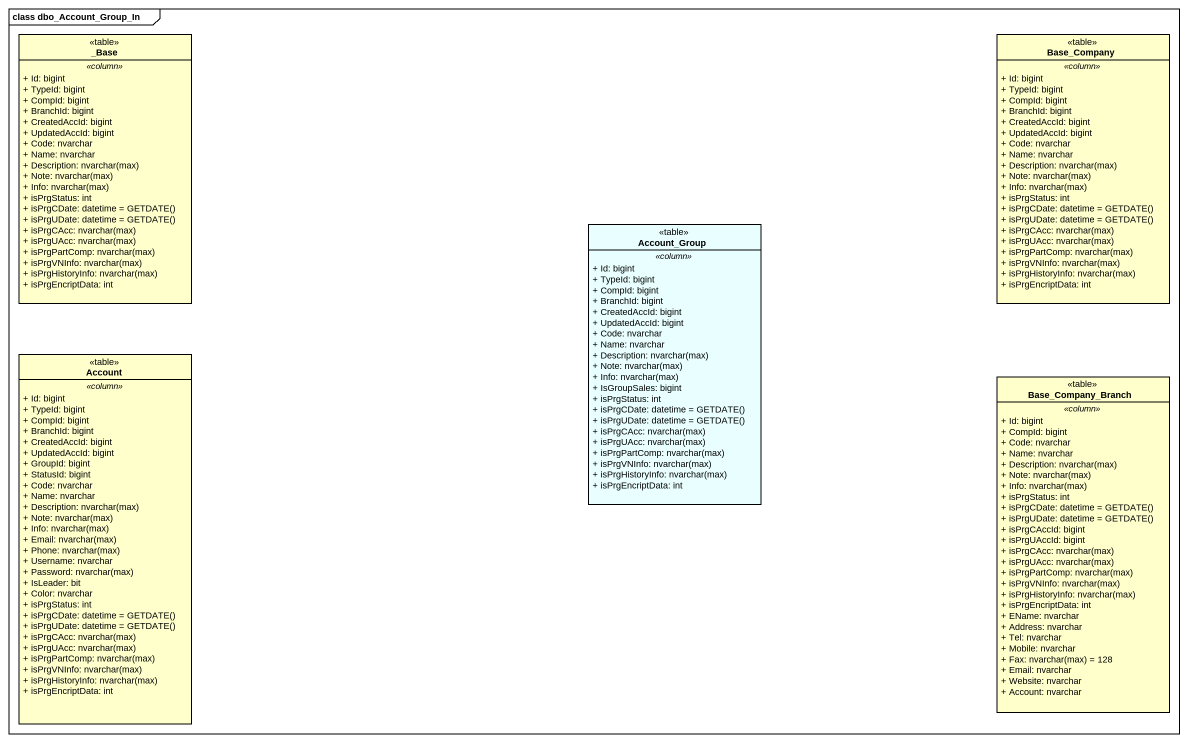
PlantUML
@startuml
mainframe class dbo_Account_Group_In
hide circle
hide empty members
skinparam classAttributeIconSize 0
class "_Base" as Base <<table>> {
  .. <<column>> ..
  + Id: bigint
  + TypeId: bigint
  + CompId: bigint
  + BranchId: bigint
  + CreatedAccId: bigint
  + UpdatedAccId: bigint
  + Code: nvarchar
  + Name: nvarchar
  {field} + Description: nvarchar(max)
  {field} + Note: nvarchar(max)
  {field} + Info: nvarchar(max)
  + isPrgStatus: int
  {field} + isPrgCDate: datetime = GETDATE()
  {field} + isPrgUDate: datetime = GETDATE()
  {field} + isPrgCAcc: nvarchar(max)
  {field} + isPrgUAcc: nvarchar(max)
  {field} + isPrgPartComp: nvarchar(max)
  {field} + isPrgVNInfo: nvarchar(max)
  {field} + isPrgHistoryInfo: nvarchar(max)
  + isPrgEncriptData: int
}
class Base_Company <<table>> {
  .. <<column>> ..
  + Id: bigint
  + TypeId: bigint
  + CompId: bigint
  + BranchId: bigint
  + CreatedAccId: bigint
  + UpdatedAccId: bigint
  + Code: nvarchar
  + Name: nvarchar
  {field} + Description: nvarchar(max)
  {field} + Note: nvarchar(max)
  {field} + Info: nvarchar(max)
  + isPrgStatus: int
  {field} + isPrgCDate: datetime = GETDATE()
  {field} + isPrgUDate: datetime = GETDATE()
  {field} + isPrgCAcc: nvarchar(max)
  {field} + isPrgUAcc: nvarchar(max)
  {field} + isPrgPartComp: nvarchar(max)
  {field} + isPrgVNInfo: nvarchar(max)
  {field} + isPrgHistoryInfo: nvarchar(max)
  + isPrgEncriptData: int
}
class Account_Group <<table>> #E9FFFF {
  .. <<column>> ..
  + Id: bigint
  + TypeId: bigint
  + CompId: bigint
  + BranchId: bigint
  + CreatedAccId: bigint
  + UpdatedAccId: bigint
  + Code: nvarchar
  + Name: nvarchar
  {field} + Description: nvarchar(max)
  {field} + Note: nvarchar(max)
  {field} + Info: nvarchar(max)
  + IsGroupSales: bigint
  + isPrgStatus: int
  {field} + isPrgCDate: datetime = GETDATE()
  {field} + isPrgUDate: datetime = GETDATE()
  {field} + isPrgCAcc: nvarchar(max)
  {field} + isPrgUAcc: nvarchar(max)
  {field} + isPrgPartComp: nvarchar(max)
  {field} + isPrgVNInfo: nvarchar(max)
  {field} + isPrgHistoryInfo: nvarchar(max)
  + isPrgEncriptData: int
}
class Account <<table>> {
  .. <<column>> ..
  + Id: bigint
  + TypeId: bigint
  + CompId: bigint
  + BranchId: bigint
  + CreatedAccId: bigint
  + UpdatedAccId: bigint
  + GroupId: bigint
  + StatusId: bigint
  + Code: nvarchar
  + Name: nvarchar
  {field} + Description: nvarchar(max)
  {field} + Note: nvarchar(max)
  {field} + Info: nvarchar(max)
  {field} + Email: nvarchar(max)
  {field} + Phone: nvarchar(max)
  + Username: nvarchar
  {field} + Password: nvarchar(max)
  + IsLeader: bit
  + Color: nvarchar
  + isPrgStatus: int
  {field} + isPrgCDate: datetime = GETDATE()
  {field} + isPrgUDate: datetime = GETDATE()
  {field} + isPrgCAcc: nvarchar(max)
  {field} + isPrgUAcc: nvarchar(max)
  {field} + isPrgPartComp: nvarchar(max)
  {field} + isPrgVNInfo: nvarchar(max)
  {field} + isPrgHistoryInfo: nvarchar(max)
  + isPrgEncriptData: int
}
class Base_Company_Branch <<table>> {
  .. <<column>> ..
  + Id: bigint
  + CompId: bigint
  + Code: nvarchar
  + Name: nvarchar
  {field} + Description: nvarchar(max)
  {field} + Note: nvarchar(max)
  {field} + Info: nvarchar(max)
  + isPrgStatus: int
  {field} + isPrgCDate: datetime = GETDATE()
  {field} + isPrgUDate: datetime = GETDATE()
  + isPrgCAccId: bigint
  + isPrgUAccId: bigint
  {field} + isPrgCAcc: nvarchar(max)
  {field} + isPrgUAcc: nvarchar(max)
  {field} + isPrgPartComp: nvarchar(max)
  {field} + isPrgVNInfo: nvarchar(max)
  {field} + isPrgHistoryInfo: nvarchar(max)
  + isPrgEncriptData: int
  + EName: nvarchar
  + Address: nvarchar
  + Tel: nvarchar
  + Mobile: nvarchar
  {field} + Fax: nvarchar(max) = 128
  + Email: nvarchar
  + Website: nvarchar
  + Account: nvarchar
}
@enduml
